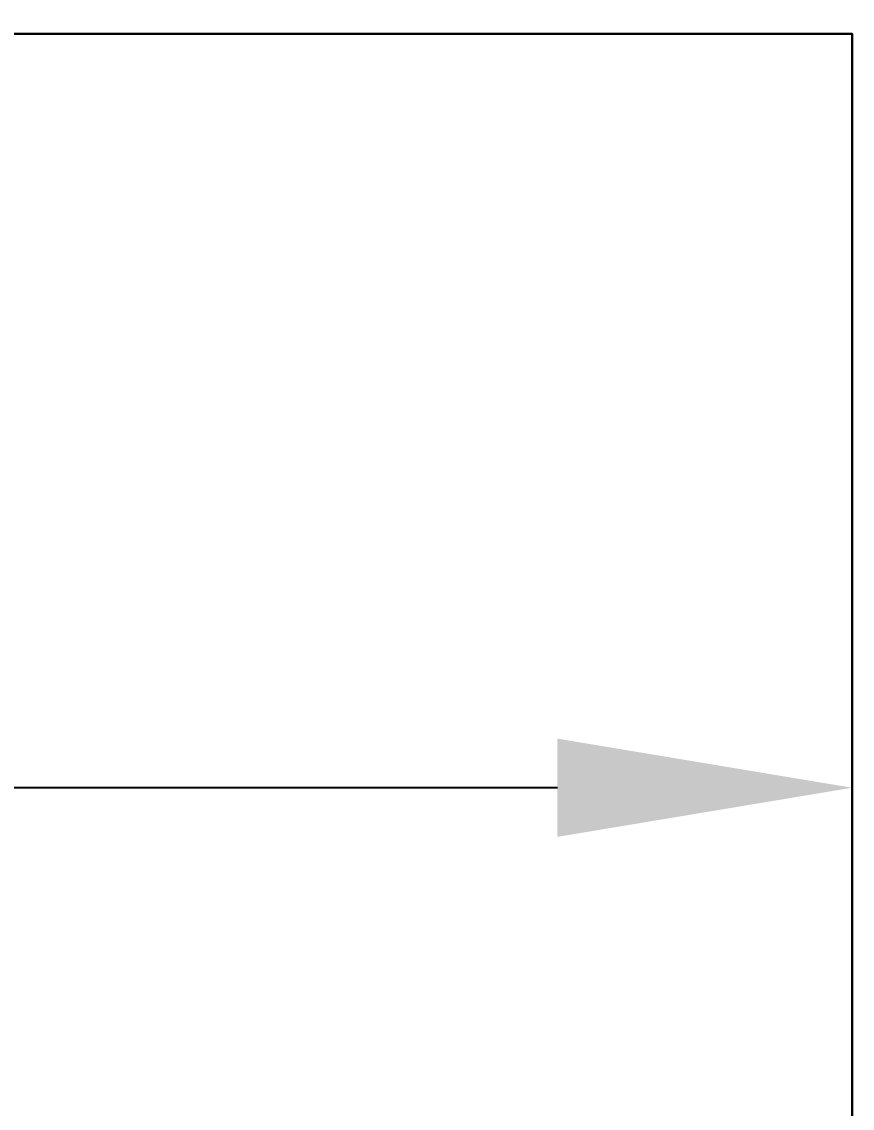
# Model space of a CAD drawing. Header units: metres. Extents: x 0 to 298, y 0 to 162.
# Drawn here: x 179.902 to 180.55, y 102.394 to 103.242 of the extents above; entities that cross this region are included whole.
import ezdxf

# ---------------------------------------------------------------- set-up
doc = ezdxf.new("R2010")
doc.units = ezdxf.units.M
doc.header["$MEASUREMENT"] = 0
doc.layers.add('BLK_1_FLR_0_CARPET_AREA', color=10, linetype='Continuous')
doc.styles.add('working', font='timesbd.ttf', dxfattribs={"height": 0.25})
doc.dimstyles.new('new model', dxfattribs={"dimtxt": 0.25, "dimasz": 0.23, "dimexe": 0.1, "dimexo": 0.1, "dimgap": 0, "dimtad": 0, "dimtoh": 1, "dimzin": 1, "dimdsep": 46, "dimtxsty": 'working', "dimcen": 0.09, "dimse1": 1, "dimse2": 1, "dimclrd": 8, "dimclre": 8, "dimclrt": 3, "dimadec": 1, "dimazin": 0, "dimtfac": 1, "dimtofl": 0, "dimtmove": 0, "dimatfit": 3, "dimfxl": 0, "dimtolj": 1, "dimtzin": 0, "dimlwd": -1, "dimlwe": -1, "dimarcsym": 0})

# ---------------------------------------------------------------- blocks, each defined once
blk = doc.blocks.new('*D240')
at = {"color": 8}
for p, q in [((178.48038, 102.64378), (179.08797, 102.64378)), ((180.32038, 102.64378), (179.71279, 102.64378))]:
    blk.add_line(p, q, dxfattribs=at)
at = {"color": 8, "lineweight": 35}
for points in [[(178.48038, 102.68211), (178.48038, 102.60544), (178.25038, 102.64378)], [(180.32038, 102.68211), (180.32038, 102.60544), (180.55038, 102.64378)]]:
    blk.add_solid(points, dxfattribs=at)
at = {"layer": 'Defpoints', "color": 0, "lineweight": 35}
for p in [(178.25038, 103.2322), (180.55038, 103.2322), (178.25038, 102.64378)]:
    blk.add_point(p, dxfattribs=at)
at = {"color": 3, "insert": (179.40038, 102.64378), "char_height": 0.25, "attachment_point": 5, "style": 'working'}
blk.add_mtext('\\A1;2.30', dxfattribs=at)

msp = doc.modelspace()

# ---------------------------------------------------------------- linework, layer by layer
msp.add_line((179.24038, 103.2322), (180.55038, 103.2322))
at = {"ltscale": 0.25}
msp.add_line((180.55038, 103.2322), (180.55038, 98.6672), dxfattribs=at)
at = {"layer": 'BLK_1_FLR_0_CARPET_AREA', "color": 15, "linetype": 'Continuous', "lineweight": 30}
msp.add_lwpolyline([(179.28351, 103.4622), (179.28351, 103.2322), (180.55038, 103.2322), (180.55038, 98.89635), (178.25038, 98.89635), (178.25038, 103.2322), (178.48038, 103.2322), (178.48038, 103.4622)], dxfattribs=at)

# ---------------------------------------------------------------- dimensions: what is measured, and where the dimension line sits
dim = msp.add_linear_dim(base=(178.25038, 102.64378), p1=(180.55038, 103.2322), p2=(178.25038, 103.2322), angle=180, dimstyle='new model', override={"dimpost": '\\X'})
dim.commit()
dim.dimension.update_dxf_attribs({"geometry": '*D240', "text_midpoint": (179.40038, 102.64378)})

doc.saveas('drawing.dxf')
